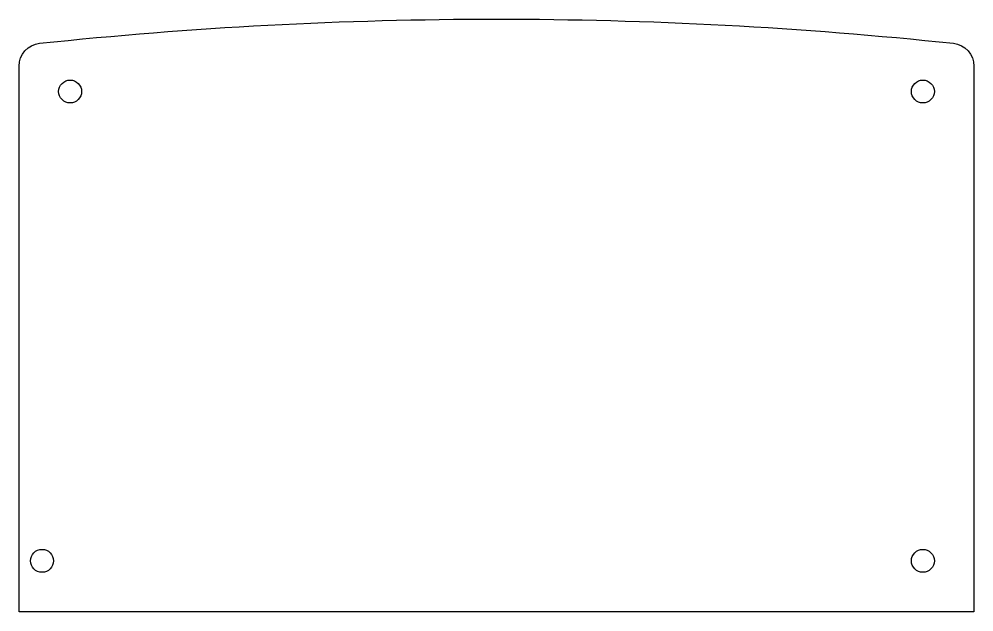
# Model space of a CAD drawing. Header units: millimetres. Extents: x -83 to 83, y -7 to 96.
import ezdxf

# ---------------------------------------------------------------- set-up
doc = ezdxf.new("R2010")
doc.units = ezdxf.units.MM
doc.layers.get('0').update_dxf_attribs({"linetype": 'CONTINUOUS'})

msp = doc.modelspace()

# ---------------------------------------------------------------- linework, layer by layer
msp.add_lwpolyline([(-83.25, 87.72, -0.383534), (-79.67, 91.7, -0.052986), (79.67, 91.7, -0.383534), (83.25, 87.72), (83.25, -7.4), (-83.25, -7.4)], format="xyb", close=True)
for centre in [(-74.35, 83.3), (74.35, 83.3), (-79.25, 1.5), (74.35, 1.5)]:
    msp.add_circle(centre, 2)

doc.saveas('drawing.dxf')
